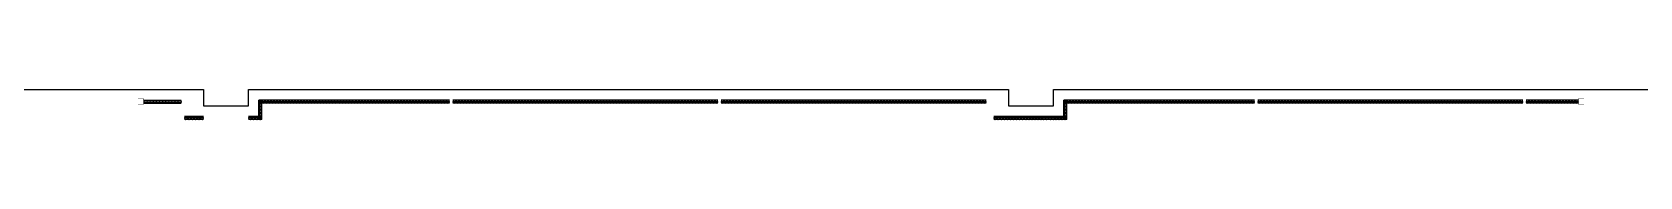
# Model space of a CAD drawing. Extents: x -1313754 to 847533, y 489853 to 941203.
# Drawn here: x -1205907 to -1151983, y 620420 to 621420 of the extents above; entities that cross this region are included whole.
import ezdxf

# ---------------------------------------------------------------- set-up
doc = ezdxf.new("R2010")
doc.units = 0
doc.header["$LTSCALE"] = 1000
doc.header["$MEASUREMENT"] = 0
doc.layers.get('Defpoints').update_dxf_attribs({"color": 210})
for name, color, linetype in [('A-HRAIL', 173, 'Continuous'), ('A-SFCE', 30, 'Continuous'), ('DIM_SYMB', 3, 'Continuous')]:
    doc.layers.add(name, color=color, linetype=linetype)

# ---------------------------------------------------------------- blocks, each defined once
blk = doc.blocks.new('234234werwer')
at = {"layer": 'Defpoints'}
blk.add_lwpolyline([(530900, -201400), (556400, -201400), (556400, -201950), (557900, -201950), (557900, -201400), (583400, -201400), (583400, -201950), (584900, -201950), (584900, -201400), (610400, -201400)], dxfattribs=at)
blk = doc.blocks.new('3333')
at = {"layer": 'A-SFCE', "const_width": 20}
blk.add_lwpolyline([(-227064, 766320), (-227064, 766510), (-227244, 766510), (-227244, 766320)], dxfattribs=at)
blk = doc.blocks.new('99平面图例外参$0$$LinePat$圆环')
for points in [[(0, 150), (300, 150)], [(0, 0), (300, 0)], [(0, -150), (300, -150)]]:
    blk.add_lwpolyline(points)
at = {"color": 0}
blk.add_circle((150, 0), 150, dxfattribs=at)
blk = doc.blocks.new('34242343243')
at = {"layer": 'A-HRAIL', "yscale": 0.3333333333333333, "zscale": 0.3333333333333333}
for p, xscale, rotation in [((-202154, 621014), 0.3461108940497231, 2.034223195741682e-10), ((-202050, 621014), 0.3461108940497231, 2.034223195741682e-10), ((-201947, 621014), 0.3461108940497231, 2.034223195741682e-10), ((-201843, 621014), 0.3461108940497231, 2.034223195741682e-10), ((-201739, 621014), 0.3461108940497231, 2.034223195741682e-10), ((-201635, 621014), 0.3461108940497231, 2.034223195741682e-10), ((-201531, 621014), 0.3461108940497231, 2.034223195741682e-10), ((-201427, 621014), 0.3461108940497231, 2.034223195741682e-10), ((-201324, 621014), 0.3461108940497231, 2.034223195741682e-10), ((-201220, 621014), 0.3461108940497231, 2.034223195741682e-10), ((-201116, 621014), 0.3461108940497231, 2.034223195741682e-10), ((-201012, 621014), 0.3461108940497231, 2.034223195741682e-10), ((-198254, 620962), -0.3611111227129974, 270), ((-198203, 621014), -0.3384127419475277, 359.9999999997966), ((-198254, 620853), -0.3611111227129974, 270), ((-198254, 620745), -0.3611111227129974, 270), ((-198254, 620637), -0.3611111227129974, 270), ((-198101, 621014), -0.3384127419475277, 359.9999999997966), ((-198000, 621014), -0.3384127419475277, 359.9999999997966), ((-197898, 621014), -0.3384127419475277, 359.9999999997966), ((-197797, 621014), -0.3384127419475277, 359.9999999997966), ((-197695, 621014), -0.3384127419475277, 359.9999999997966), ((-197594, 621014), -0.3384127419475277, 359.9999999997966), ((-197492, 621014), -0.3384127419475277, 359.9999999997966), ((-197390, 621014), -0.3384127419475277, 359.9999999997966), ((-197289, 621014), -0.3384127419475277, 359.9999999997966), ((-197187, 621014), -0.3384127419475277, 359.9999999997966), ((-197086, 621014), -0.3384127419475277, 359.9999999997966), ((-196984, 621014), -0.3384127419475277, 359.9999999997966), ((-196883, 621014), -0.3384127419475277, 359.9999999997966), ((-196781, 621014), -0.3384127419475277, 359.9999999997966), ((-196680, 621014), -0.3384127419475277, 359.9999999997966), ((-196578, 621014), -0.3384127419475277, 359.9999999997966), ((-196477, 621014), -0.3384127419475277, 359.9999999997966), ((-196375, 621014), -0.3384127419475277, 359.9999999997966), ((-196274, 621014), -0.3384127419475277, 359.9999999997966), ((-196172, 621014), -0.3384127419475277, 359.9999999997966), ((-196071, 621014), -0.3384127419475277, 359.9999999997966), ((-195969, 621014), -0.3384127419475277, 359.9999999997966), ((-195868, 621014), -0.3384127419475277, 359.9999999997966), ((-195766, 621014), -0.3384127419475277, 359.9999999997966), ((-195665, 621014), -0.3384127419475277, 359.9999999997966), ((-195563, 621014), -0.3384127419475277, 359.9999999997966), ((-195462, 621014), -0.3384127419475277, 359.9999999997966), ((-195360, 621014), -0.3384127419475277, 359.9999999997966), ((-195258, 621014), -0.3384127419475277, 359.9999999997966), ((-195157, 621014), -0.3384127419475277, 359.9999999997966), ((-195055, 621014), -0.3384127419475277, 359.9999999997966), ((-194954, 621014), -0.3384127419475277, 359.9999999997966), ((-194852, 621014), -0.3384127419475277, 359.9999999997966), ((-194751, 621014), -0.3384127419475277, 359.9999999997966), ((-194649, 621014), -0.3384127419475277, 359.9999999997966), ((-194548, 621014), -0.3384127419475277, 359.9999999997966), ((-194446, 621014), -0.3384127419475277, 359.9999999997966), ((-194345, 621014), -0.3384127419475277, 359.9999999997966), ((-194243, 621014), -0.3384127419475277, 359.9999999997966), ((-194142, 621014), -0.3384127419475277, 359.9999999997966), ((-194040, 621014), -0.3384127419475277, 359.9999999997966), ((-193939, 621014), -0.3384127419475277, 359.9999999997966), ((-193837, 621014), -0.3384127419475277, 359.9999999997966), ((-193736, 621014), -0.3384127419475277, 359.9999999997966), ((-193634, 621014), -0.3384127419475277, 359.9999999997966), ((-193533, 621014), -0.3384127419475277, 359.9999999997966), ((-193431, 621014), -0.3384127419475277, 359.9999999997966), ((-193330, 621014), -0.3384127419475277, 359.9999999997966), ((-193228, 621014), -0.3384127419475277, 359.9999999997966), ((-193126, 621014), -0.3384127419475277, 359.9999999997966), ((-193025, 621014), -0.3384127419475277, 359.9999999997966), ((-192923, 621014), -0.3384127419475277, 359.9999999997966), ((-192822, 621014), -0.3384127419475277, 359.9999999997966), ((-192720, 621014), -0.3384127419475277, 359.9999999997966), ((-192619, 621014), -0.3384127419475277, 359.9999999997966), ((-192517, 621014), -0.3384127419475277, 359.9999999997966), ((-192416, 621014), -0.3384127419475277, 359.9999999997966), ((-192314, 621014), -0.3384127419475277, 359.9999999997966), ((-192213, 621014), -0.3384127419475277, 359.9999999997966), ((-192111, 621014), -0.3384127419475277, 359.9999999997966), ((-192010, 621014), -0.3384127419475277, 359.9999999997966), ((-191908, 621014), -0.3384127419475277, 359.9999999997966), ((-191699, 621014), -0.3368181818181796, 359.9999999997967), ((-191598, 621014), -0.3368181818181796, 359.9999999997967), ((-191497, 621014), -0.3368181818181796, 359.9999999997967), ((-191396, 621014), -0.3368181818181796, 359.9999999997967), ((-191295, 621014), -0.3368181818181796, 359.9999999997967), ((-191194, 621014), -0.3368181818181796, 359.9999999997967), ((-191093, 621014), -0.3368181818181796, 359.9999999997967), ((-190992, 621014), -0.3368181818181796, 359.9999999997967), ((-190891, 621014), -0.3368181818181796, 359.9999999997967), ((-190790, 621014), -0.3368181818181796, 359.9999999997967), ((-190689, 621014), -0.3368181818181796, 359.9999999997967), ((-190588, 621014), -0.3368181818181796, 359.9999999997967), ((-190487, 621014), -0.3368181818181796, 359.9999999997967), ((-190386, 621014), -0.3368181818181796, 359.9999999997967), ((-190285, 621014), -0.3368181818181796, 359.9999999997967), ((-190183, 621014), -0.3368181818181796, 359.9999999997967), ((-190082, 621014), -0.3368181818181796, 359.9999999997967), ((-189981, 621014), -0.3368181818181796, 359.9999999997967), ((-189880, 621014), -0.3368181818181796, 359.9999999997967), ((-189779, 621014), -0.3368181818181796, 359.9999999997967), ((-189678, 621014), -0.3368181818181796, 359.9999999997967), ((-189577, 621014), -0.3368181818181796, 359.9999999997967), ((-189476, 621014), -0.3368181818181796, 359.9999999997967), ((-189375, 621014), -0.3368181818181796, 359.9999999997967), ((-189274, 621014), -0.3368181818181796, 359.9999999997967), ((-189173, 621014), -0.3368181818181796, 359.9999999997967), ((-189072, 621014), -0.3368181818181796, 359.9999999997967), ((-188971, 621014), -0.3368181818181796, 359.9999999997967), ((-188870, 621014), -0.3368181818181796, 359.9999999997967), ((-188769, 621014), -0.3368181818181796, 359.9999999997967), ((-188668, 621014), -0.3368181818181796, 359.9999999997967), ((-188567, 621014), -0.3368181818181796, 359.9999999997967), ((-188466, 621014), -0.3368181818181796, 359.9999999997967), ((-188365, 621014), -0.3368181818181796, 359.9999999997967), ((-188264, 621014), -0.3368181818181796, 359.9999999997967), ((-188163, 621014), -0.3368181818181796, 359.9999999997967), ((-188062, 621014), -0.3368181818181796, 359.9999999997967), ((-187960, 621014), -0.3368181818181796, 359.9999999997967), ((-187859, 621014), -0.3368181818181796, 359.9999999997967), ((-187758, 621014), -0.3368181818181796, 359.9999999997967), ((-187657, 621014), -0.3368181818181796, 359.9999999997967), ((-187556, 621014), -0.3368181818181796, 359.9999999997967), ((-187455, 621014), -0.3368181818181796, 359.9999999997967), ((-187354, 621014), -0.3368181818181796, 359.9999999997967), ((-187253, 621014), -0.3368181818181796, 359.9999999997967), ((-187152, 621014), -0.3368181818181796, 359.9999999997967), ((-187051, 621014), -0.3368181818181796, 359.9999999997967), ((-186950, 621014), -0.3368181818181796, 359.9999999997967), ((-186849, 621014), -0.3368181818181796, 359.9999999997967), ((-186748, 621014), -0.3368181818181796, 359.9999999997967), ((-186647, 621014), -0.3368181818181796, 359.9999999997967), ((-186546, 621014), -0.3368181818181796, 359.9999999997967), ((-186445, 621014), -0.3368181818181796, 359.9999999997967), ((-186344, 621014), -0.3368181818181796, 359.9999999997967), ((-186243, 621014), -0.3368181818181796, 359.9999999997967), ((-186142, 621014), -0.3368181818181796, 359.9999999997967), ((-186041, 621014), -0.3368181818181796, 359.9999999997967), ((-185940, 621014), -0.3368181818181796, 359.9999999997967), ((-185839, 621014), -0.3368181818181796, 359.9999999997967), ((-185737, 621014), -0.3368181818181796, 359.9999999997967), ((-185636, 621014), -0.3368181818181796, 359.9999999997967), ((-185535, 621014), -0.3368181818181796, 359.9999999997967), ((-185434, 621014), -0.3368181818181796, 359.9999999997967), ((-185333, 621014), -0.3368181818181796, 359.9999999997967), ((-185232, 621014), -0.3368181818181796, 359.9999999997967), ((-185131, 621014), -0.3368181818181796, 359.9999999997967), ((-185030, 621014), -0.3368181818181796, 359.9999999997967), ((-184929, 621014), -0.3368181818181796, 359.9999999997967), ((-184828, 621014), -0.3368181818181796, 359.9999999997967), ((-184727, 621014), -0.3368181818181796, 359.9999999997967), ((-184626, 621014), -0.3368181818181796, 359.9999999997967), ((-184525, 621014), -0.3368181818181796, 359.9999999997967), ((-184424, 621014), -0.3368181818181796, 359.9999999997967), ((-184323, 621014), -0.3368181818181796, 359.9999999997967), ((-184222, 621014), -0.3368181818181796, 359.9999999997967), ((-184121, 621014), -0.3368181818181796, 359.9999999997967), ((-184020, 621014), -0.3368181818181796, 359.9999999997967), ((-183919, 621014), -0.3368181818181796, 359.9999999997967), ((-183818, 621014), -0.3368181818181796, 359.9999999997967), ((-183717, 621014), -0.3368181818181796, 359.9999999997967), ((-183616, 621014), -0.3368181818181796, 359.9999999997967), ((-183514, 621014), -0.3368181818181796, 359.9999999997967), ((-183413, 621014), -0.3368181818181796, 359.9999999997967), ((-183312, 621014), -0.3368181818181796, 359.9999999997967), ((-183211, 621014), -0.3368181818181796, 359.9999999997967), ((-183110, 621014), -0.3368181818181796, 359.9999999997967), ((-183009, 621014), -0.3368181818181796, 359.9999999997967), ((-182908, 621014), -0.3368181818181796, 359.9999999997967), ((-182699, 621014), -0.3368181818181818, 359.9999999997967), ((-182598, 621014), -0.3368181818181818, 359.9999999997967), ((-182497, 621014), -0.3368181818181818, 359.9999999997967), ((-182396, 621014), -0.3368181818181818, 359.9999999997967), ((-182295, 621014), -0.3368181818181818, 359.9999999997967), ((-182194, 621014), -0.3368181818181818, 359.9999999997967), ((-182093, 621014), -0.3368181818181818, 359.9999999997967), ((-181992, 621014), -0.3368181818181818, 359.9999999997967), ((-181891, 621014), -0.3368181818181818, 359.9999999997967), ((-181790, 621014), -0.3368181818181818, 359.9999999997967), ((-181689, 621014), -0.3368181818181818, 359.9999999997967), ((-181588, 621014), -0.3368181818181818, 359.9999999997967), ((-181487, 621014), -0.3368181818181818, 359.9999999997967), ((-181386, 621014), -0.3368181818181818, 359.9999999997967), ((-181285, 621014), -0.3368181818181818, 359.9999999997967), ((-181183, 621014), -0.3368181818181818, 359.9999999997967), ((-181082, 621014), -0.3368181818181818, 359.9999999997967), ((-180981, 621014), -0.3368181818181818, 359.9999999997967), ((-180880, 621014), -0.3368181818181818, 359.9999999997967), ((-180779, 621014), -0.3368181818181818, 359.9999999997967), ((-180678, 621014), -0.3368181818181818, 359.9999999997967), ((-180577, 621014), -0.3368181818181818, 359.9999999997967), ((-180476, 621014), -0.3368181818181818, 359.9999999997967), ((-180375, 621014), -0.3368181818181818, 359.9999999997967), ((-180274, 621014), -0.3368181818181818, 359.9999999997967), ((-180173, 621014), -0.3368181818181818, 359.9999999997967), ((-180072, 621014), -0.3368181818181818, 359.9999999997967), ((-179971, 621014), -0.3368181818181818, 359.9999999997967), ((-179870, 621014), -0.3368181818181818, 359.9999999997967), ((-179769, 621014), -0.3368181818181818, 359.9999999997967), ((-179668, 621014), -0.3368181818181818, 359.9999999997967), ((-179567, 621014), -0.3368181818181818, 359.9999999997967), ((-179466, 621014), -0.3368181818181818, 359.9999999997967), ((-179365, 621014), -0.3368181818181818, 359.9999999997967), ((-179264, 621014), -0.3368181818181818, 359.9999999997967), ((-179163, 621014), -0.3368181818181818, 359.9999999997967), ((-179062, 621014), -0.3368181818181818, 359.9999999997967), ((-178960, 621014), -0.3368181818181818, 359.9999999997967), ((-178859, 621014), -0.3368181818181818, 359.9999999997967), ((-178758, 621014), -0.3368181818181818, 359.9999999997967), ((-178657, 621014), -0.3368181818181818, 359.9999999997967), ((-178556, 621014), -0.3368181818181818, 359.9999999997967), ((-178455, 621014), -0.3368181818181818, 359.9999999997967), ((-178354, 621014), -0.3368181818181818, 359.9999999997967), ((-178253, 621014), -0.3368181818181818, 359.9999999997967), ((-178152, 621014), -0.3368181818181818, 359.9999999997967), ((-178051, 621014), -0.3368181818181818, 359.9999999997967), ((-177950, 621014), -0.3368181818181818, 359.9999999997967), ((-177849, 621014), -0.3368181818181818, 359.9999999997967), ((-177748, 621014), -0.3368181818181818, 359.9999999997967), ((-177647, 621014), -0.3368181818181818, 359.9999999997967), ((-177546, 621014), -0.3368181818181818, 359.9999999997967), ((-177445, 621014), -0.3368181818181818, 359.9999999997967), ((-177344, 621014), -0.3368181818181818, 359.9999999997967), ((-177243, 621014), -0.3368181818181818, 359.9999999997967), ((-177142, 621014), -0.3368181818181818, 359.9999999997967), ((-177041, 621014), -0.3368181818181818, 359.9999999997967), ((-176940, 621014), -0.3368181818181818, 359.9999999997967), ((-176839, 621014), -0.3368181818181818, 359.9999999997967), ((-176737, 621014), -0.3368181818181818, 359.9999999997967), ((-176636, 621014), -0.3368181818181818, 359.9999999997967), ((-176535, 621014), -0.3368181818181818, 359.9999999997967), ((-176434, 621014), -0.3368181818181818, 359.9999999997967), ((-176333, 621014), -0.3368181818181818, 359.9999999997967), ((-176232, 621014), -0.3368181818181818, 359.9999999997967), ((-176131, 621014), -0.3368181818181818, 359.9999999997967), ((-176030, 621014), -0.3368181818181818, 359.9999999997967), ((-175929, 621014), -0.3368181818181818, 359.9999999997967), ((-175828, 621014), -0.3368181818181818, 359.9999999997967), ((-175727, 621014), -0.3368181818181818, 359.9999999997967), ((-175626, 621014), -0.3368181818181818, 359.9999999997967), ((-175525, 621014), -0.3368181818181818, 359.9999999997967), ((-175424, 621014), -0.3368181818181818, 359.9999999997967), ((-175323, 621014), -0.3368181818181818, 359.9999999997967), ((-175222, 621014), -0.3368181818181818, 359.9999999997967), ((-175121, 621014), -0.3368181818181818, 359.9999999997967), ((-175020, 621014), -0.3368181818181818, 359.9999999997967), ((-174919, 621014), -0.3368181818181818, 359.9999999997967), ((-174818, 621014), -0.3368181818181818, 359.9999999997967), ((-174717, 621014), -0.3368181818181818, 359.9999999997967), ((-174616, 621014), -0.3368181818181818, 359.9999999997967), ((-174514, 621014), -0.3368181818181818, 359.9999999997967), ((-174413, 621014), -0.3368181818181818, 359.9999999997967), ((-174312, 621014), -0.3368181818181818, 359.9999999997967), ((-174211, 621014), -0.3368181818181818, 359.9999999997967), ((-174110, 621014), -0.3368181818181818, 359.9999999997967), ((-174009, 621014), -0.3368181818181818, 359.9999999997967), ((-173908, 621014), -0.3368181818181818, 359.9999999997967), ((-171254, 620962), -0.3611111227129974, 270), ((-171203, 621014), -0.3384127415496768, 359.9999999997966), ((-171254, 620853), -0.3611111227129974, 270), ((-171254, 620745), -0.3611111227129974, 270), ((-171254, 620637), -0.3611111227129974, 270), ((-171101, 621014), -0.3384127415496768, 359.9999999997966), ((-171000, 621014), -0.3384127415496768, 359.9999999997966), ((-170898, 621014), -0.3384127415496768, 359.9999999997966), ((-170797, 621014), -0.3384127415496768, 359.9999999997966), ((-170695, 621014), -0.3384127415496768, 359.9999999997966), ((-170594, 621014), -0.3384127415496768, 359.9999999997966), ((-170492, 621014), -0.3384127415496768, 359.9999999997966), ((-170390, 621014), -0.3384127415496768, 359.9999999997966), ((-170289, 621014), -0.3384127415496768, 359.9999999997966), ((-170187, 621014), -0.3384127415496768, 359.9999999997966), ((-170086, 621014), -0.3384127415496768, 359.9999999997966), ((-169984, 621014), -0.3384127415496768, 359.9999999997966), ((-169883, 621014), -0.3384127415496768, 359.9999999997966), ((-169781, 621014), -0.3384127415496768, 359.9999999997966), ((-169680, 621014), -0.3384127415496768, 359.9999999997966), ((-169578, 621014), -0.3384127415496768, 359.9999999997966), ((-169477, 621014), -0.3384127415496768, 359.9999999997966), ((-169375, 621014), -0.3384127415496768, 359.9999999997966), ((-169274, 621014), -0.3384127415496768, 359.9999999997966), ((-169172, 621014), -0.3384127415496768, 359.9999999997966), ((-169071, 621014), -0.3384127415496768, 359.9999999997966), ((-168969, 621014), -0.3384127415496768, 359.9999999997966), ((-168868, 621014), -0.3384127415496768, 359.9999999997966), ((-168766, 621014), -0.3384127415496768, 359.9999999997966), ((-168665, 621014), -0.3384127415496768, 359.9999999997966), ((-168563, 621014), -0.3384127415496768, 359.9999999997966), ((-168462, 621014), -0.3384127415496768, 359.9999999997966), ((-168360, 621014), -0.3384127415496768, 359.9999999997966), ((-168258, 621014), -0.3384127415496768, 359.9999999997966), ((-168157, 621014), -0.3384127415496768, 359.9999999997966), ((-168055, 621014), -0.3384127415496768, 359.9999999997966), ((-167954, 621014), -0.3384127415496768, 359.9999999997966), ((-167852, 621014), -0.3384127415496768, 359.9999999997966), ((-167751, 621014), -0.3384127415496768, 359.9999999997966), ((-167649, 621014), -0.3384127415496768, 359.9999999997966), ((-167548, 621014), -0.3384127415496768, 359.9999999997966), ((-167446, 621014), -0.3384127415496768, 359.9999999997966), ((-167345, 621014), -0.3384127415496768, 359.9999999997966), ((-167243, 621014), -0.3384127415496768, 359.9999999997966), ((-167142, 621014), -0.3384127415496768, 359.9999999997966), ((-167040, 621014), -0.3384127415496768, 359.9999999997966), ((-166939, 621014), -0.3384127415496768, 359.9999999997966), ((-166837, 621014), -0.3384127415496768, 359.9999999997966), ((-166736, 621014), -0.3384127415496768, 359.9999999997966), ((-166634, 621014), -0.3384127415496768, 359.9999999997966), ((-166533, 621014), -0.3384127415496768, 359.9999999997966), ((-166431, 621014), -0.3384127415496768, 359.9999999997966), ((-166330, 621014), -0.3384127415496768, 359.9999999997966), ((-166228, 621014), -0.3384127415496768, 359.9999999997966), ((-166126, 621014), -0.3384127415496768, 359.9999999997966), ((-166025, 621014), -0.3384127415496768, 359.9999999997966), ((-165923, 621014), -0.3384127415496768, 359.9999999997966), ((-165822, 621014), -0.3384127415496768, 359.9999999997966), ((-165720, 621014), -0.3384127415496768, 359.9999999997966), ((-165619, 621014), -0.3384127415496768, 359.9999999997966), ((-165517, 621014), -0.3384127415496768, 359.9999999997966), ((-165416, 621014), -0.3384127415496768, 359.9999999997966), ((-165314, 621014), -0.3384127415496768, 359.9999999997966), ((-165213, 621014), -0.3384127415496768, 359.9999999997966), ((-165111, 621014), -0.3384127415496768, 359.9999999997966), ((-165010, 621014), -0.3384127415496768, 359.9999999997966), ((-164908, 621014), -0.3384127415496768, 359.9999999997966), ((-164699, 621014), -0.3368181818181785, 359.9999999997967), ((-164598, 621014), -0.3368181818181785, 359.9999999997967), ((-164497, 621014), -0.3368181818181785, 359.9999999997967), ((-164396, 621014), -0.3368181818181785, 359.9999999997967), ((-164295, 621014), -0.3368181818181785, 359.9999999997967), ((-164194, 621014), -0.3368181818181785, 359.9999999997967), ((-164093, 621014), -0.3368181818181785, 359.9999999997967), ((-163992, 621014), -0.3368181818181785, 359.9999999997967), ((-163891, 621014), -0.3368181818181785, 359.9999999997967), ((-163790, 621014), -0.3368181818181785, 359.9999999997967), ((-163689, 621014), -0.3368181818181785, 359.9999999997967), ((-163588, 621014), -0.3368181818181785, 359.9999999997967), ((-163487, 621014), -0.3368181818181785, 359.9999999997967), ((-163386, 621014), -0.3368181818181785, 359.9999999997967), ((-163285, 621014), -0.3368181818181785, 359.9999999997967), ((-163183, 621014), -0.3368181818181785, 359.9999999997967), ((-163082, 621014), -0.3368181818181785, 359.9999999997967), ((-162981, 621014), -0.3368181818181785, 359.9999999997967), ((-162880, 621014), -0.3368181818181785, 359.9999999997967), ((-162779, 621014), -0.3368181818181785, 359.9999999997967), ((-162678, 621014), -0.3368181818181785, 359.9999999997967), ((-162577, 621014), -0.3368181818181785, 359.9999999997967), ((-162476, 621014), -0.3368181818181785, 359.9999999997967), ((-162375, 621014), -0.3368181818181785, 359.9999999997967), ((-162274, 621014), -0.3368181818181785, 359.9999999997967), ((-162173, 621014), -0.3368181818181785, 359.9999999997967), ((-162072, 621014), -0.3368181818181785, 359.9999999997967), ((-161971, 621014), -0.3368181818181785, 359.9999999997967), ((-161870, 621014), -0.3368181818181785, 359.9999999997967), ((-161769, 621014), -0.3368181818181785, 359.9999999997967), ((-161668, 621014), -0.3368181818181785, 359.9999999997967), ((-161567, 621014), -0.3368181818181785, 359.9999999997967), ((-161466, 621014), -0.3368181818181785, 359.9999999997967), ((-161365, 621014), -0.3368181818181785, 359.9999999997967), ((-161264, 621014), -0.3368181818181785, 359.9999999997967), ((-161163, 621014), -0.3368181818181785, 359.9999999997967), ((-161062, 621014), -0.3368181818181785, 359.9999999997967), ((-160960, 621014), -0.3368181818181785, 359.9999999997967), ((-160859, 621014), -0.3368181818181785, 359.9999999997967), ((-160758, 621014), -0.3368181818181785, 359.9999999997967), ((-160657, 621014), -0.3368181818181785, 359.9999999997967), ((-160556, 621014), -0.3368181818181785, 359.9999999997967), ((-160455, 621014), -0.3368181818181785, 359.9999999997967), ((-160354, 621014), -0.3368181818181785, 359.9999999997967), ((-160253, 621014), -0.3368181818181785, 359.9999999997967), ((-160152, 621014), -0.3368181818181785, 359.9999999997967), ((-160051, 621014), -0.3368181818181785, 359.9999999997967), ((-159950, 621014), -0.3368181818181785, 359.9999999997967), ((-159849, 621014), -0.3368181818181785, 359.9999999997967), ((-159748, 621014), -0.3368181818181785, 359.9999999997967), ((-159647, 621014), -0.3368181818181785, 359.9999999997967), ((-159546, 621014), -0.3368181818181785, 359.9999999997967), ((-159445, 621014), -0.3368181818181785, 359.9999999997967), ((-159344, 621014), -0.3368181818181785, 359.9999999997967), ((-159243, 621014), -0.3368181818181785, 359.9999999997967), ((-159142, 621014), -0.3368181818181785, 359.9999999997967), ((-159041, 621014), -0.3368181818181785, 359.9999999997967), ((-158940, 621014), -0.3368181818181785, 359.9999999997967), ((-158839, 621014), -0.3368181818181785, 359.9999999997967), ((-158737, 621014), -0.3368181818181785, 359.9999999997967), ((-158636, 621014), -0.3368181818181785, 359.9999999997967), ((-158535, 621014), -0.3368181818181785, 359.9999999997967), ((-158434, 621014), -0.3368181818181785, 359.9999999997967), ((-158333, 621014), -0.3368181818181785, 359.9999999997967), ((-158232, 621014), -0.3368181818181785, 359.9999999997967), ((-158131, 621014), -0.3368181818181785, 359.9999999997967), ((-158030, 621014), -0.3368181818181785, 359.9999999997967), ((-157929, 621014), -0.3368181818181785, 359.9999999997967), ((-157828, 621014), -0.3368181818181785, 359.9999999997967), ((-157727, 621014), -0.3368181818181785, 359.9999999997967), ((-157626, 621014), -0.3368181818181785, 359.9999999997967), ((-157525, 621014), -0.3368181818181785, 359.9999999997967), ((-157424, 621014), -0.3368181818181785, 359.9999999997967), ((-157323, 621014), -0.3368181818181785, 359.9999999997967), ((-157222, 621014), -0.3368181818181785, 359.9999999997967), ((-157121, 621014), -0.3368181818181785, 359.9999999997967), ((-157020, 621014), -0.3368181818181785, 359.9999999997967), ((-156919, 621014), -0.3368181818181785, 359.9999999997967), ((-156818, 621014), -0.3368181818181785, 359.9999999997967), ((-156717, 621014), -0.3368181818181785, 359.9999999997967), ((-156616, 621014), -0.3368181818181785, 359.9999999997967), ((-156514, 621014), -0.3368181818181785, 359.9999999997967), ((-156413, 621014), -0.3368181818181785, 359.9999999997967), ((-156312, 621014), -0.3368181818181785, 359.9999999997967), ((-156211, 621014), -0.3368181818181785, 359.9999999997967), ((-156110, 621014), -0.3368181818181785, 359.9999999997967), ((-156009, 621014), -0.3368181818181785, 359.9999999997967), ((-155908, 621014), -0.3368181818181785, 359.9999999997967), ((-155697, 621014), -0.3444734679432198, 359.999999999795), ((-155593, 621014), -0.3444734679432198, 359.999999999795), ((-155490, 621014), -0.3444734679432198, 359.999999999795), ((-155387, 621014), -0.3444734679432198, 359.999999999795), ((-155283, 621014), -0.3444734679432198, 359.999999999795), ((-155180, 621014), -0.3444734679432198, 359.999999999795), ((-155077, 621014), -0.3444734679432198, 359.999999999795), ((-154973, 621014), -0.3444734679432198, 359.999999999795), ((-154870, 621014), -0.3444734679432198, 359.999999999795), ((-154767, 621014), -0.3444734679432198, 359.999999999795), ((-154663, 621014), -0.3444734679432198, 359.999999999795), ((-154560, 621014), -0.3444734679432198, 359.999999999795), ((-154457, 621014), -0.3444734679432198, 359.999999999795), ((-154353, 621014), -0.3444734679432198, 359.999999999795), ((-154250, 621014), -0.3444734679432198, 359.999999999795), ((-154147, 621014), -0.3444734679432198, 359.999999999795), ((-154043, 621014), -0.3444734679432198, 359.999999999795), ((-198254, 620528), -0.3611111227129974, 270), ((-198254, 620420), -0.3611111227129974, 270), ((-171254, 620528), -0.3611111227129974, 270), ((-171254, 620420), -0.3611111227129974, 270)]:
    blk.add_blockref('99平面图例外参$0$$LinePat$圆环', p, dxfattribs=dict(at, xscale=xscale, rotation=rotation))
for p, xscale in [((-200693, 620470), -0.358888866003496), ((-200585, 620470), -0.358888866003496), ((-200477, 620470), -0.358888866003496), ((-200370, 620470), -0.358888866003496), ((-200262, 620470), -0.358888866003496), ((-200154, 620470), -0.358888866003496), ((-198542, 620470), -0.3749999999076196), ((-198429, 620470), -0.3749999999076196), ((-198317, 620470), -0.3749999999076196), ((-198204, 620470), -0.3749999999076196), ((-173552, 620470), -0.3402776645623614), ((-173450, 620470), -0.3402776645623614), ((-173348, 620470), -0.3402776645623614), ((-173246, 620470), -0.3402776645623614), ((-173144, 620470), -0.3402776645623614), ((-173042, 620470), -0.3402776645623614), ((-172940, 620470), -0.3402776645623614), ((-172838, 620470), -0.3402776645623614), ((-172735, 620470), -0.3402776645623614), ((-172633, 620470), -0.3402776645623614), ((-172531, 620470), -0.3402776645623614), ((-172429, 620470), -0.3402776645623614), ((-172327, 620470), -0.3402776645623614), ((-172225, 620470), -0.3402776645623614), ((-172123, 620470), -0.3402776645623614), ((-172021, 620470), -0.3402776645623614), ((-171919, 620470), -0.3402776645623614), ((-171817, 620470), -0.3402776645623614), ((-171715, 620470), -0.3402776645623614), ((-171613, 620470), -0.3402776645623614), ((-171510, 620470), -0.3402776645623614), ((-171408, 620470), -0.3402776645623614), ((-171306, 620470), -0.3402776645623614), ((-171204, 620470), -0.3402776645623614)]:
    blk.add_blockref('99平面图例外参$0$$LinePat$圆环', p, dxfattribs=dict(at, xscale=xscale))
at = {"layer": 'A-SFCE', "xscale": -1, "rotation": 270}
blk.add_blockref('3333', (-968675, 848174), dxfattribs=at)
at = {"layer": 'A-SFCE', "rotation": 90}
blk.add_blockref('3333', (612467, 848174), dxfattribs=at)

msp = doc.modelspace()

# ---------------------------------------------------------------- block references
msp.add_blockref('234234werwer', (-1756554.3, 822820))
at = {"layer": 'DIM_SYMB'}
msp.add_blockref('34242343243', (-1000000, 0), dxfattribs=at)

doc.saveas('drawing.dxf')
